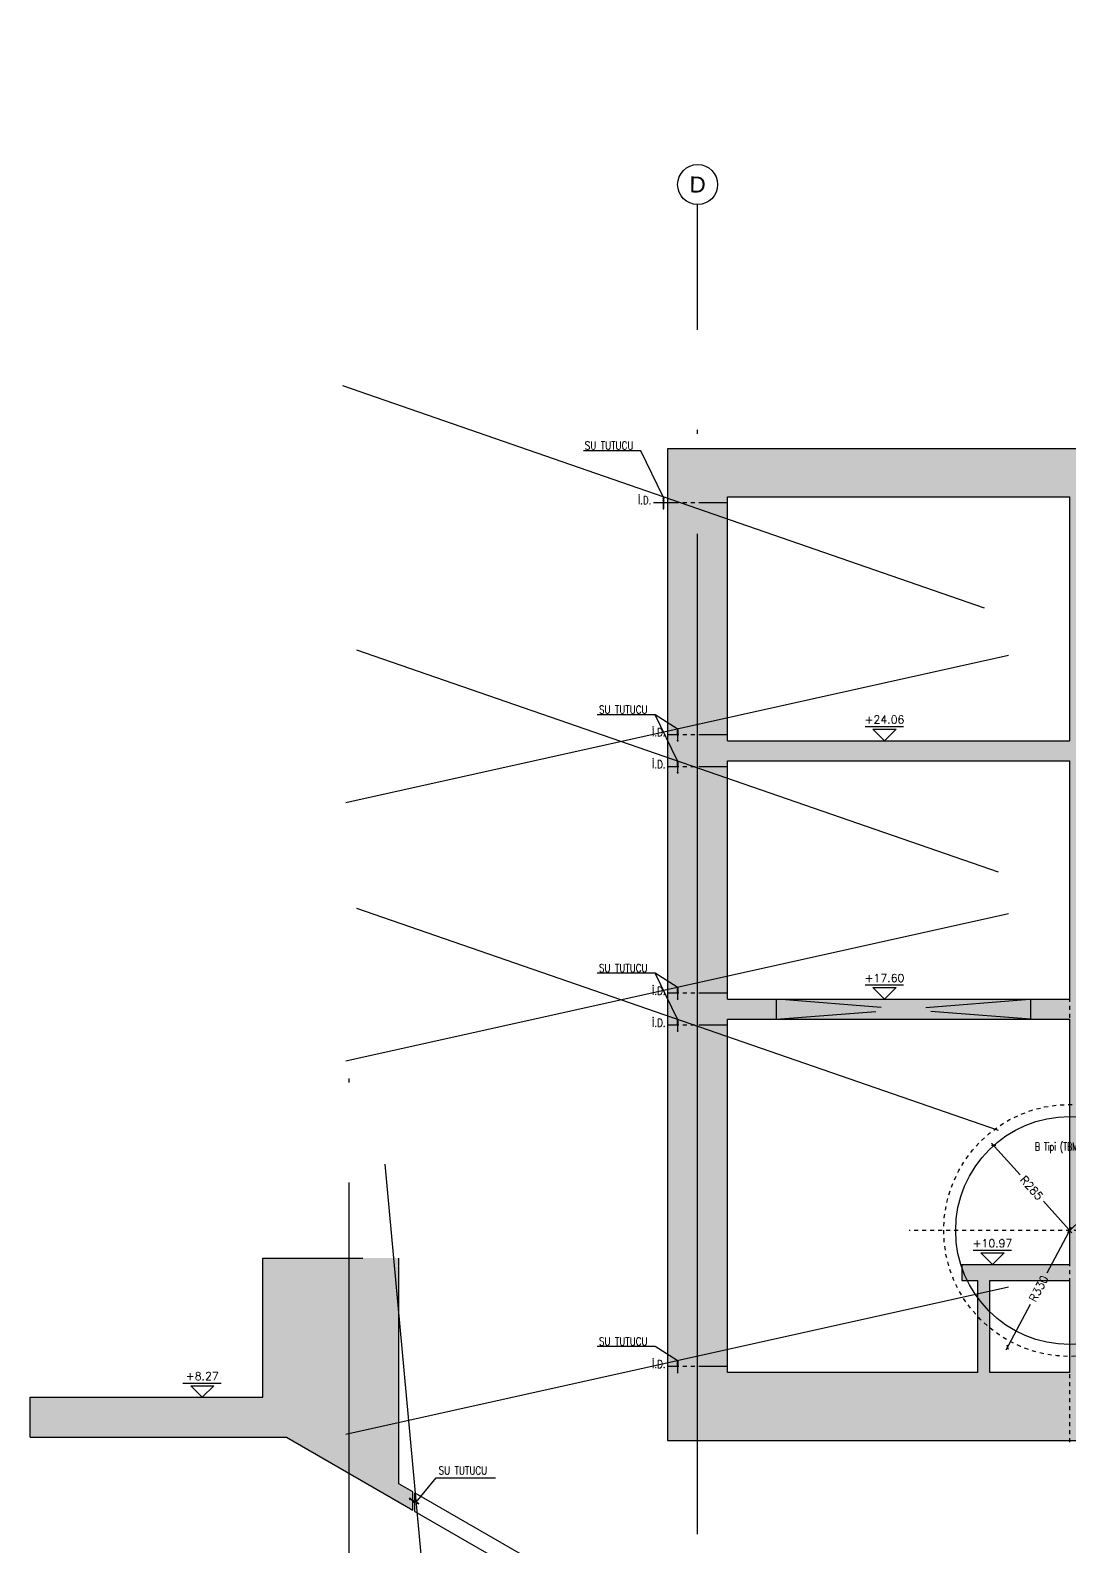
# Model space of a CAD drawing. Header units: millimetres. Extents: x 400382 to 401276, y 4543898 to 4544126.
# Drawn here: x 401220.74 to 401246.72, y 4543971.41 to 4544009.31 of the extents above; entities that cross this region are included whole.
import ezdxf
from ezdxf.enums import TextEntityAlignment as Align

# ---------------------------------------------------------------- set-up
doc = ezdxf.new("R2010")
doc.units = ezdxf.units.MM
for name, pattern in [('ACAD_ISO05W100', [33, 24, -3, 0, -3, 0, -3]), ('AKS', [3, 2.5, -0.25, 0, -0.25]), ('CIZGI', [0.4, 0.25, -0.15]), ('CONTINU', [0]), ('HIDDEN', [0.375, 0.25, -0.125]), ('UUC-ST-KAL-I05-101-U-000$0$ACAD_ISO05W100', [33, 24, -3, 0, -3, 0, -3])]:
    doc.linetypes.add(name, pattern=pattern)
for name, color, linetype in [('aks prota', 2, 'AKS'), ('caks prota', 4, 'Continuous'), ('görünüş prota', 4, 'Continuous'), ('inşaat derzi prota', 11, 'Continuous'), ('kesik prota', 2, 'CIZGI'), ('kesit prota', 1, 'Continuous'), ('kesit tarama prota', 252, 'Continuous'), ('kolon tarama prota', 252, 'Continuous'), ('kot prota', 4, 'Continuous'), ('lkolon prota', 4, 'Continuous'), ('merdiven prota', 2, 'Continuous'), ('not prota', 2, 'Continuous'), ('not yazısı prota', 6, 'Continuous'), ('not çizgisi prota', 4, 'Continuous'), ('PRT-CST-rc_level', 6, 'Continuous'), ('PRT-CST-rc_levermark', 4, 'Continuous'), ('st_s_su tutucu', 2, 'Continuous'), ('st_s_ölçü', 4, 'Continuous'), ('taks prota', 7, 'Continuous'), ('UUC-ST-KAL-I05-101-U-000$0$st_s_su tutucu', 2, 'Continuous')]:
    doc.layers.add(name, color=color, linetype=linetype)
doc.styles.add('OLCU', font='romanstw.shx')
doc.styles.get("Standard").update_dxf_attribs({"font": 'Arial.ttf'})
doc.styles.add('TAKS', font='Arial Unicode.ttf')
doc.styles.add('TEXT250', font='romanstw.shx', dxfattribs={"width": 0.8, "height": 25})
doc.styles.add('TSIMPLEX', font='romanstw.shx')
doc.dimstyles.new('1-100', dxfattribs={"dimscale": 0.5, "dimtxt": 2, "dimasz": 7.5, "dimexe": 3, "dimexo": 5, "dimgap": 5, "dimtad": 3, "dimdec": 1, "dimlfac": 2, "dimzin": 9, "dimdsep": 46, "dimtxsty": 'Standard', "dimblk": 'OBLIQUE', "dimcen": 0.09, "dimclrd": 3, "dimclre": 3, "dimclrt": 1, "dimadec": 3, "dimazin": 0, "dimtfac": 1, "dimtdec": 1, "dimtofl": 0, "dimtmove": 0, "dimatfit": 3, "dimfxl": 4, "dimtolj": 1, "dimtzin": 0, "dimarcsym": 0})
doc.dimstyles.new('1-50', dxfattribs={"dimtxt": 10, "dimasz": 4, "dimexe": 4, "dimexo": 8, "dimgap": 4, "dimtad": 1, "dimdec": 1, "dimrnd": 0.05, "dimzin": 9, "dimdsep": 46, "dimtxsty": 'OLCU', "dimblk1": 'OBLIQUE', "dimblk2": 'OBLIQUE', "dimsah": 1, "dimcen": 2, "dimdle": 4, "dimclrd": 4, "dimclre": 4, "dimclrt": 3, "dimadec": 1, "dimazin": 0, "dimtfac": 1, "dimtdec": 1, "dimtix": 1, "dimtmove": 2, "dimatfit": 3, "dimldrblk": 'OBLIQUE', "dimfxl": 1, "dimtvp": 1, "dimtolj": 1, "dimtzin": 1, "dimarcsym": 0})

# ---------------------------------------------------------------- blocks, each defined once
blk = doc.blocks.new('KOTK5')
at = {"layer": 'PRT-CST-rc_levermark'}
blk.add_line((216.6666666667443, 160), (-213.3333333332557, 160), dxfattribs=at)
blk.add_lwpolyline([(130, 130), (-130, 130), (0, 0)], close=True, dxfattribs=at)
at = {"layer": 'PRT-CST-rc_level', "style": 'OLCU'}
blk.add_attdef('000.00', text='', height=90, dxfattribs=at).set_placement((0, 193.1381784435362), align=Align.CENTER)
blk = doc.blocks.new('_Oblique')
at = {"layer": 'st_s_ölçü', "lineweight": -2}
blk.add_line((-0.5, -0.5), (0.5, 0.5), dxfattribs=at)
blk = doc.blocks.new('*D49')
at = {"layer": 'Defpoints', "color": 0, "transparency": 16777216}
for p in [(-455.7768124120485, 109.5869111729116), (-265.7931828767396, -102.8541877429707)]:
    blk.add_point(p, dxfattribs=at)
at = {"layer": 'st_s_ölçü', "color": 4, "lineweight": -2, "transparency": 16777216}
for p, q in [((-461.1096862235661, 115.5501700898487), (-389.9253438287682, 35.95131222538865)), ((-260.4603090652221, -108.8174466599078), (-331.6446514600408, -29.21858879542449))]:
    blk.add_line(p, q, dxfattribs=at)
at = {"layer": 'st_s_ölçü', "color": 4, "lineweight": -2, "transparency": 16777216, "xscale": 8, "yscale": 8, "zscale": 8, "rotation": 131.8058995973175}
blk.add_blockref('_Oblique', (-455.7768124120485, 109.5869111729116), dxfattribs=at)
at = {"layer": 'st_s_ölçü', "color": 3, "transparency": 16777216, "insert": (-360.7849976444195, 3.366361714968633), "char_height": 20, "attachment_point": 5, "rotation": 311.8058995973175, "style": 'OLCU'}
blk.add_mtext('\\A1;R285', dxfattribs=at)
blk = doc.blocks.new('*D50')
at = {"layer": 'Defpoints', "color": 0, "transparency": 16777216}
for p in [(-36.3406229420434, 112.9617587007597), (-265.7931828767178, -102.8541877429798)]:
    blk.add_point(p, dxfattribs=at)
at = {"layer": 'st_s_ölçü', "color": 4, "lineweight": -2, "transparency": 16777216}
for p, q in [((-30.51325634052741, 118.4427986104425), (-120.6119750752906, 33.69874405447169)), ((-271.6205494782338, -108.3352276526625), (-181.5218307435179, -23.5911730967362))]:
    blk.add_line(p, q, dxfattribs=at)
at = {"layer": 'st_s_ölçü', "color": 4, "lineweight": -2, "transparency": 16777216, "xscale": 8, "yscale": 8, "zscale": 8, "rotation": 43.24583088137385}
blk.add_blockref('_Oblique', (-36.3406229420434, 112.9617587007597), dxfattribs=at)
at = {"layer": 'st_s_ölçü', "color": 3, "transparency": 16777216, "insert": (-151.0669029094242, 5.053785478889026), "char_height": 20, "attachment_point": 5, "rotation": 43.24583088137385, "style": 'OLCU'}
blk.add_mtext('\\A1;R315', dxfattribs=at)
blk = doc.blocks.new('*D51')
at = {"layer": 'Defpoints', "color": 0, "transparency": 16777216}
for p in [(-265.7931828767105, -102.8541877429579), (-421.0483857594118, -394.0514095323542)]:
    blk.add_point(p, dxfattribs=at)
at = {"layer": 'lkolon prota', "color": 4, "lineweight": -2, "transparency": 16777216}
for p, q in [((-262.0294203825846, -95.79486115412448), (-322.8545106894434, -209.8786212058137)), ((-424.8121482535377, -401.1107361211878), (-363.9870579466764, -287.0269760694938))]:
    blk.add_line(p, q, dxfattribs=at)
at = {"layer": 'lkolon prota', "color": 4, "lineweight": -2, "transparency": 16777216, "xscale": 8, "yscale": 8, "zscale": 8, "rotation": 241.9351701811658}
blk.add_blockref('_Oblique', (-421.0483857594118, -394.0514095323542), dxfattribs=at)
at = {"layer": 'lkolon prota', "color": 3, "transparency": 16777216, "insert": (-343.420784318052, -248.4527986376579), "char_height": 20, "attachment_point": 5, "rotation": 61.935170181165795, "style": 'OLCU'}
blk.add_mtext('\\A1;R330', dxfattribs=at)
blk = doc.blocks.new('D')
at = {"layer": 'st_s_su tutucu', "linetype": 'CONTINU', "ltscale": 0.2}
for p, q in [((-39987.83090962706, 52508.18991963421), (-39992.63090966878, 52508.18991966914)), ((-39992.63090966878, 52508.18991966914), (-39992.63090980848, 52507.38991968935)), ((-39992.63090980848, 52507.38991968935), (-39990.63090962501, 52506.05655179494)), ((-39990.63090992199, 52478.65671955824), (-39991.93117670823, 52478.6567195757)), ((-39991.93117670823, 52478.6567195757), (-39991.93117659182, 52477.72311959402)), ((-39991.93117659182, 52477.72311959402), (-39990.63090987367, 52477.72311951835)), ((-39990.6309096902, 52498.50671976196), (-39991.53117650332, 52498.50671977942)), ((-39991.53117650332, 52498.50671977942), (-39991.53117639622, 52497.87311976865)), ((-39991.53117639622, 52497.87311976865), (-39990.63090970417, 52497.87311978029)), ((-39990.63090980196, 52488.50671968629), (-39991.53117661508, 52488.50671963972)), ((-39991.53117661508, 52488.50671963972), (-39991.53117662905, 52487.87311965806)), ((-39991.53117662905, 52487.87311965806), (-39990.630909937, 52487.87311964059)), ((-39991.53117661508, 52467.87311965223), (-39991.53117662905, 52468.5067196339)), ((-39991.53117662905, 52468.5067196339), (-39990.630909937, 52468.50671965136)), ((-39990.63090980196, 52467.87311960567), (-39991.53117661508, 52467.87311965223)), ((-39991.53117650332, 52457.87311951254), (-39991.53117639622, 52458.50671952331)), ((-39991.53117639622, 52458.50671952331), (-39990.63090970417, 52458.50671951166)), ((-39990.6309096902, 52457.87311953), (-39991.53117650332, 52457.87311951254)), ((-39990.63090962501, 52506.05655179494), (-39990.6309096902, 52498.50671976196)), ((-39990.63090970417, 52497.87311978029), (-39990.63090980196, 52488.50671968629)), ((-39990.630909937, 52487.87311964059), (-39990.63090992199, 52478.65671955824)), ((-39990.630909937, 52468.50671965136), (-39990.63090992199, 52477.72311973372)), ((-39990.63090970417, 52458.50671951166), (-39990.63090980196, 52467.87311960567)), ((-39990.63090962501, 52450.32328749701), (-39990.6309096902, 52457.87311953)), ((-39989.83090974534, 52506.05655187643), (-39987.83090964103, 52507.38991968935)), ((-39989.83090955907, 52498.50671965136), (-39989.83090974534, 52506.05655187643)), ((-39988.9306429881, 52498.50671966883), (-39989.83090955907, 52498.50671965136)), ((-39989.83090992229, 52488.50671961062), (-39989.83090981984, 52497.87311973373)), ((-39989.83090981984, 52497.87311973373), (-39988.93064300207, 52497.87311962313)), ((-39988.93064335132, 52488.50671965136), (-39989.83090992229, 52488.50671961062)), ((-39989.83091007002, 52478.65671960481), (-39989.8309099316, 52487.87311978029)), ((-39989.8309099316, 52487.87311978029), (-39988.93064311383, 52487.87311964059)), ((-39988.53064343977, 52478.65671965137), (-39989.83091007002, 52478.65671960481)), ((-39989.83090998934, 52477.72311965805), (-39988.53064344908, 52477.72311964058)), ((-39989.83091007002, 52477.72311968715), (-39989.8309099316, 52468.50671951166)), ((-39989.8309099316, 52468.50671951166), (-39988.93064311383, 52468.50671965136)), ((-39988.93064335132, 52467.87311964059), (-39989.83090992229, 52467.87311968134)), ((-39989.83090992229, 52467.87311968134), (-39989.83090981984, 52458.50671955823)), ((-39989.83090981984, 52458.50671955823), (-39988.93064300207, 52458.50671966883)), ((-39988.9306429881, 52457.87311962313), (-39989.83090955907, 52457.87311964059)), ((-39989.83090955907, 52457.87311964059), (-39989.83090974534, 52450.32328741552)), ((-39988.93064300207, 52497.87311962313), (-39988.9306429881, 52498.50671966883)), ((-39988.93064311383, 52487.87311964059), (-39988.93064335132, 52488.50671965136)), ((-39988.93064311383, 52468.50671965136), (-39988.93064335132, 52467.87311964059)), ((-39988.93064300207, 52458.50671966883), (-39988.9306429881, 52457.87311962313)), ((-39988.53064344908, 52477.72311964058), (-39988.53064343977, 52478.65671965137)), ((-39987.83090964103, 52507.38991968935), (-39987.83090962706, 52508.18991963421)), ((-39992.63090980848, 52448.98991960261), (-39990.63090962501, 52450.32328749701)), ((-39992.63090966878, 52448.18991962282), (-39992.63090980848, 52448.98991960261)), ((-39987.83090962706, 52448.18991965774), (-39992.63090966878, 52448.18991962282)), ((-39989.83090974534, 52450.32328741552), (-39987.83090964103, 52448.98991960261)), ((-39987.83090964103, 52448.98991960261), (-39987.83090962706, 52448.18991965774))]:
    blk.add_line(p, q, dxfattribs=at)
blk = doc.blocks.new('A$C127942D9')
at = {"layer": 'aks prota', "ltscale": 2}
blk.add_line((-265.7931828767323, -631.6843460802356), (-265.7931828767178, 559.6811305509054), dxfattribs=at)
at = {"layer": 'aks prota'}
blk.add_line((135.1872869510917, -102.8541877429761), (-666.7736527046291, -102.8541877429725), dxfattribs=at)
at = {"layer": 'görünüş prota', "color": 6, "linetype": 'CIZGI', "ltscale": 2}
blk.add_circle((-265.7931828767323, -102.8541877429652), 315, dxfattribs=at)
at = {"layer": 'görünüş prota', "color": 6}
blk.add_circle((-265.7931828767105, -102.8541877429798), 285, dxfattribs=at)
at = {"layer": 'not prota', "style": 'TEXT250', "width": 0.7}
blk.add_text('B Tipi (TBM) Tünel', height=20, dxfattribs=at).set_placement((-265.7931828766596, 106.8190974679765), align=Align.MIDDLE_CENTER)
at = {"layer": 'lkolon prota'}
dim = blk.add_radius_dim(center=(-265.7931828767105, -102.8541877429579), mpoint=(-421.0483857594118, -394.0514095323542), dimstyle='1-100', dxfattribs=at)
dim.commit()
dim.dimension.update_dxf_attribs({"geometry": '*D51', "text_midpoint": (-343.420784318052, -248.4527986376579), "dimtype": 132})
at = {"layer": 'st_s_ölçü'}
for center, mpoint, picture, middle in [((-265.7931828767396, -102.8541877429707), (-455.7768124120485, 109.5869111729116), '*D49', (-360.7849976444195, 3.366361714968633)), ((-265.7931828767178, -102.8541877429798), (-36.3406229420434, 112.9617587007597), '*D50', (-151.0669029094242, 5.053785478889026))]:
    dim = blk.add_radius_dim(center=center, mpoint=mpoint, dimstyle='1-100', dxfattribs=at)
    dim.commit()
    dim.dimension.update_dxf_attribs({"geometry": picture, "text_midpoint": middle, "dimtype": 132})

msp = doc.modelspace()

# ---------------------------------------------------------------- hatches: boundary and pattern name
at = {"layer": 'kesit tarama prota'}
h = msp.add_hatch(color=256, dxfattribs=at)
h.dxf.hatch_style = 1
h.paths.add_polyline_path([(401264.5689249772, 4543974.061304672), (401264.5689249772, 4543998.851304672), (401263.3689249771, 4543998.851304672), (401263.3689249771, 4544000.761304672), (401263.0689249772, 4544000.761304672), (401263.0689249772, 4543985.091304671), (401254.5189249772, 4543985.091304671), (401254.5189249772, 4543991.051304671), (401259.0189242564, 4543991.051304671), (401259.0189242564, 4543991.551304671), (401254.5189249772, 4543991.551304671), (401254.5189249772, 4543997.651304672), (401259.0189249772, 4543997.651304672), (401259.0189249772, 4544000.761304672), (401258.7189250205, 4544000.761304672), (401258.7189250205, 4543998.851304672), (401253.5189249772, 4543998.851304672), (401253.5189249772, 4543999.381304671), (401251.5369984054, 4543999.381304671), (401250.6017042878, 4543998.851304672), (401236.6689249771, 4543998.851304672), (401236.6689249771, 4543974.061304672)])
h.paths.add_polyline_path([(401249.3845941454, 4543975.761304672), (401251.1316529689, 4543976.751304671), (401253.2189249772, 4543976.751304671), (401253.2189249772, 4543976.951304671), (401250.7789249772, 4543976.951304671), (401250.7789249772, 4543976.781304671), (401250.4789249772, 4543976.781304671), (401250.4789249772, 4543976.611304672), (401250.1789249771, 4543976.611304672), (401250.1789249771, 4543976.441304672), (401249.8789249772, 4543976.441304672), (401249.8789249772, 4543976.271304672), (401249.5789249772, 4543976.271304672), (401249.5789249772, 4543976.101304672), (401249.2789249772, 4543976.101304672), (401249.2789249772, 4543975.931304672), (401248.9789249772, 4543975.931304672), (401248.9789249772, 4543975.761304672), (401247.2189249772, 4543975.761304672), (401247.2189249772, 4543978.281304671), (401248.731652969, 4543978.281304671), (401251.731652969, 4543979.981304672), (401253.2189249772, 4543979.981304672), (401253.2189249772, 4543980.181304672), (401251.3789249772, 4543980.181304672), (401251.3789249772, 4543980.011304672), (401251.0789249772, 4543980.011304672), (401251.0789249772, 4543979.841304671), (401250.7789249772, 4543979.841304671), (401250.7789249772, 4543979.671304671), (401250.4789249772, 4543979.671304671), (401250.4789249772, 4543979.501304671), (401250.1789249771, 4543979.501304671), (401250.1789249771, 4543979.331304671), (401249.8789249772, 4543979.331304671), (401249.8789249772, 4543979.161304671), (401249.5789249772, 4543979.161304671), (401249.5789249772, 4543978.991304671), (401249.2789249772, 4543978.991304671), (401249.2789249772, 4543978.821304671), (401248.9789249772, 4543978.821304671), (401248.9789249772, 4543978.651304672), (401248.6789249771, 4543978.651304672), (401248.6789249771, 4543978.481304672), (401247.2189249772, 4543978.481304672), (401247.2189249772, 4543981.511304672), (401248.731652969, 4543981.511304672), (401251.731652969, 4543983.211304671), (401253.2189249772, 4543983.211304671), (401253.2189249772, 4543983.411304671), (401251.3789249772, 4543983.411304671), (401251.3789249772, 4543983.241304671), (401251.0789249772, 4543983.241304671), (401251.0789249772, 4543983.071304671), (401250.7789249772, 4543983.071304671), (401250.7789249772, 4543982.901304672), (401250.4789249772, 4543982.901304672), (401250.4789249772, 4543982.731304672), (401250.1789249771, 4543982.731304672), (401250.1789249771, 4543982.561304672), (401249.8789249772, 4543982.561304672), (401249.8789249772, 4543982.391304672), (401249.5789249772, 4543982.391304672), (401249.5789249772, 4543982.221304672), (401249.2789249772, 4543982.221304672), (401249.2789249772, 4543982.051304671), (401248.9789249772, 4543982.051304671), (401248.9789249772, 4543981.881304671), (401248.6789249771, 4543981.881304671), (401248.6789249771, 4543981.711304671), (401247.2189249772, 4543981.711304671), (401247.2189249772, 4543984.891304672), (401248.6963588512, 4543984.891304672), (401251.731652969, 4543986.611304672), (401253.2189249772, 4543986.611304672), (401253.2189249772, 4543986.811304672), (401251.3789249772, 4543986.811304672), (401251.3789249772, 4543986.641304672), (401251.0789249772, 4543986.641304672), (401251.0789249772, 4543986.471304672), (401250.7789249772, 4543986.471304672), (401250.7789249772, 4543986.301304671), (401250.4789249772, 4543986.301304671), (401250.4789249772, 4543986.131304671), (401250.1789249771, 4543986.131304671), (401250.1789249771, 4543985.961304671), (401249.8789249772, 4543985.961304671), (401249.8789249772, 4543985.791304671), (401249.5789249772, 4543985.791304671), (401249.5789249772, 4543985.621304671), (401249.2789249772, 4543985.621304671), (401249.2789249772, 4543985.451304671), (401248.9789249772, 4543985.451304671), (401248.9789249772, 4543985.281304671), (401248.6789249771, 4543985.281304671), (401248.6789249771, 4543985.091304671), (401247.2189249772, 4543985.091304671), (401247.2189249772, 4543988.141304672), (401248.731652969, 4543988.141304672), (401251.731652969, 4543989.841304671), (401253.2189249772, 4543989.841304671), (401253.2189249772, 4543990.041304671), (401251.3789249772, 4543990.041304671), (401251.3789249772, 4543989.871304671), (401251.0789249772, 4543989.871304671), (401251.0789249772, 4543989.701304671), (401250.7789249772, 4543989.701304671), (401250.7789249772, 4543989.531304671), (401250.4789249772, 4543989.531304671), (401250.4789249772, 4543989.361304672), (401250.1789249771, 4543989.361304672), (401250.1789249771, 4543989.191304672), (401249.8789249772, 4543989.191304672), (401249.8789249772, 4543989.021304672), (401249.5789249772, 4543989.021304672), (401249.5789249772, 4543988.851304672), (401249.2789249772, 4543988.851304672), (401249.2789249772, 4543988.681304672), (401248.9789249772, 4543988.681304672), (401248.9789249772, 4543988.511304672), (401248.6789249771, 4543988.511304672), (401248.6789249771, 4543988.341304671), (401247.2189249772, 4543988.341304671), (401247.2189249772, 4543991.351304672), (401248.6963588513, 4543991.351304672), (401251.731652969, 4543993.071304671), (401253.2189249772, 4543993.071304671), (401253.2189249772, 4543993.271304672), (401251.3789249772, 4543993.271304672), (401251.3789249772, 4543993.101304672), (401251.0789249772, 4543993.101304672), (401251.0789249772, 4543992.931304672), (401250.7789249772, 4543992.931304672), (401250.7789249772, 4543992.761304672), (401250.4789249772, 4543992.761304672), (401250.4789249772, 4543992.591304671), (401250.1789249771, 4543992.591304671), (401250.1789249771, 4543992.421304671), (401249.8789249772, 4543992.421304671), (401249.8789249772, 4543992.251304671), (401249.5789249772, 4543992.251304671), (401249.5789249772, 4543992.081304671), (401249.2789249772, 4543992.081304671), (401249.2789249772, 4543991.911304671), (401248.9789249772, 4543991.911304671), (401248.9789249772, 4543991.741304671), (401248.6789249771, 4543991.741304671), (401248.6789249771, 4543991.551304671), (401247.2189249772, 4543991.551304671), (401247.2189249772, 4543994.601304672), (401248.731652969, 4543994.601304672), (401251.731652969, 4543996.301304671), (401254.0189249772, 4543996.301304671), (401254.0189249772, 4543996.501304671), (401251.3789249772, 4543996.501304671), (401251.3789249772, 4543996.331304671), (401251.0789249772, 4543996.331304671), (401251.0789249772, 4543996.161304671), (401250.7789249772, 4543996.161304671), (401250.7789249772, 4543995.991304671), (401250.4789249772, 4543995.991304671), (401250.4789249772, 4543995.821304671), (401250.1789249771, 4543995.821304671), (401250.1789249771, 4543995.651304672), (401249.8789249772, 4543995.651304672), (401249.8789249772, 4543995.481304672), (401249.5789249772, 4543995.481304672), (401249.5789249772, 4543995.311304672), (401249.2789249772, 4543995.311304672), (401249.2789249772, 4543995.141304672), (401248.9789249772, 4543995.141304672), (401248.9789249772, 4543994.971304672), (401248.6789249771, 4543994.971304672), (401248.6789249771, 4543994.801304671), (401247.2189249772, 4543994.801304671), (401247.2189249772, 4543997.651304672), (401249.0925609813, 4543997.651304672), (401251.6160903931, 4543999.081304671), (401253.0189249772, 4543999.081304671), (401253.0189249772, 4543997.651304672), (401254.0189249772, 4543997.651304672), (401254.0189249772, 4543975.761304672)], flags=16)
h.paths.add_polyline_path([(401254.5189249772, 4543975.761304672), (401254.5189249772, 4543978.061304672), (401256.5189249772, 4543978.061304672), (401256.5189249772, 4543975.761304672)], flags=16)
h.paths.add_polyline_path([(401256.8189249772, 4543975.761304672), (401256.8189249772, 4543978.061304672), (401257.2189249772, 4543978.061304672), (401257.2189249772, 4543978.461304671), (401254.5189249772, 4543978.461304671), (401254.5189249772, 4543984.591304671), (401263.0689249772, 4543984.591304671), (401263.0689249772, 4543975.761304672)], flags=16)
h.paths.add_polyline_path([(401246.7189249772, 4543975.761304672), (401244.7189249772, 4543975.761304672), (401244.7189249772, 4543978.061304672), (401246.7189249772, 4543978.061304672)], flags=16)
h.paths.add_polyline_path([(401246.7189249772, 4543978.461304671), (401244.0189249772, 4543978.461304671), (401244.0189249772, 4543978.061304672), (401244.4189249771, 4543978.061304672), (401244.4189249771, 4543975.761304672), (401238.1689249771, 4543975.761304672), (401238.1689249771, 4543984.591304671), (401246.7189249772, 4543984.591304671)], flags=16)
h.paths.add_polyline_path([(401246.7189249772, 4543985.091304671), (401238.1689249771, 4543985.091304671), (401238.1689249771, 4543991.051304671), (401246.7189249772, 4543991.051304671)], flags=16)
h.paths.add_polyline_path([(401246.7189249772, 4543991.551304671), (401238.1689249771, 4543991.551304671), (401238.1689249771, 4543997.651304672), (401246.7189249772, 4543997.651304672)], flags=16)
h = msp.add_hatch(color=256, dxfattribs=at)
h.dxf.hatch_style = 1
h.paths.add_polyline_path([(401226.5487322812, 4543975.143149267), (401220.7369443548, 4543975.143149267), (401220.7369443548, 4543974.143149267), (401227.1387706923, 4543974.143149267), (401230.2977456166, 4543972.319314244), (401230.2977456166, 4543972.78119446), (401229.9513354552, 4543972.98119446), (401229.9513354552, 4543978.621558337), (401226.5487322812, 4543978.621558337)])

# ---------------------------------------------------------------- linework, layer by layer
at = {"layer": 'aks prota', "ltscale": 10}
for p, q in [((401237.4189614835, 4543971.722481618), (401237.4189614835, 4544004.95297859)), ((401228.7091177596, 4543955.513110127), (401228.7091177596, 4543984.226615172))]:
    msp.add_line(p, q, dxfattribs=at)
at = {"layer": 'caks prota', "ltscale": 0.05}
msp.add_circle((401237.4189249771, 4544005.45297859), 0.5, dxfattribs=at)
at = {"layer": 'inşaat derzi prota', "linetype": 'ACAD_ISO05W100', "ltscale": 0.03}
for points in [[(401238.1689248835, 4543997.501304671), (401236.3148230109, 4543997.501304671)], [(401238.1689251222, 4543991.701304671), (401236.6689251222, 4543991.701304671)], [(401238.1689251222, 4543990.901304671), (401236.6689251222, 4543990.901304671)], [(401238.1689251222, 4543985.24130467), (401236.6689251222, 4543985.241304671)], [(401238.1689251222, 4543984.441304671), (401236.6689251222, 4543984.441304671)], [(401238.1689251222, 4543975.911304671), (401236.6689251222, 4543975.911304671)]]:
    msp.add_lwpolyline(points, dxfattribs=at)
at = {"layer": 'kesik prota', "ltscale": 10}
msp.add_line((401220.7369443548, 4543974.143149267), (401220.7369443548, 4543975.143149267), dxfattribs=at)
msp.add_lwpolyline([(401226.5487322812, 4543978.621558337), (401229.9513354552, 4543978.621558337)], dxfattribs=at)
at = {"layer": 'kesit prota', "color": 1}
for p, q in [((401238.1689249771, 4543991.551304671), (401238.1689249771, 4543997.651304672)), ((401238.1689249771, 4543997.651304672), (401246.7189249772, 4543997.651304672)), ((401246.7189249772, 4543991.551304671), (401246.7189249772, 4543997.651304672)), ((401238.1689249771, 4543991.551304671), (401246.7189249772, 4543991.551304671)), ((401238.1689249771, 4543985.091304671), (401238.1689249771, 4543991.051304671)), ((401238.1689249771, 4543991.051304671), (401246.7189249772, 4543991.051304671)), ((401246.7189249772, 4543985.091304671), (401246.7189249772, 4543991.051304671)), ((401238.1689249771, 4543985.091304671), (401246.7189249772, 4543985.091304671)), ((401238.1689249771, 4543975.761304672), (401238.1689249771, 4543984.591304671)), ((401238.1689249771, 4543984.591304671), (401246.7189249772, 4543984.591304671)), ((401246.7189249772, 4543978.461304671), (401246.7189249772, 4543984.591304671)), ((401229.9513354552, 4543972.98119446), (401229.9513354552, 4543978.621558337)), ((401244.0189249772, 4543978.461304671), (401246.7189249772, 4543978.461304671)), ((401244.0189249772, 4543978.461304671), (401244.0189249772, 4543978.061304672)), ((401244.0189249772, 4543978.061304672), (401244.4189249771, 4543978.061304672)), ((401244.4189249771, 4543975.761304672), (401244.4189249771, 4543978.061304672)), ((401244.7189249772, 4543978.061304672), (401246.7189249772, 4543978.061304672)), ((401244.7189249772, 4543975.761304672), (401244.7189249772, 4543978.061304672)), ((401246.7189249772, 4543975.761304672), (401246.7189249772, 4543978.061304672)), ((401244.4189249771, 4543975.761304672), (401238.1689249771, 4543975.761304672)), ((401246.7189249772, 4543975.761304672), (401244.7189249772, 4543975.761304672))]:
    msp.add_line(p, q, dxfattribs=at)
for points in [[(401254.5189249772, 4543991.551304671), (401254.5189249772, 4543997.651304672), (401259.0189249772, 4543997.651304672), (401259.0189249772, 4544000.761304672), (401258.7189250205, 4544000.761304672), (401258.7189250205, 4543998.851304672), (401253.5189249772, 4543998.851304672), (401253.5189249772, 4543999.381304671), (401251.5369984054, 4543999.381304671), (401250.6017042878, 4543998.851304672), (401236.6689249771, 4543998.851304672), (401236.6689249771, 4543974.061304672), (401264.5689249772, 4543974.061304672), (401264.5689249772, 4543998.851304672), (401263.3689249771, 4543998.851304672), (401263.3689249771, 4544000.761304672)], [(401220.7369443548, 4543975.143149267), (401226.5487322812, 4543975.143149267), (401226.5487322812, 4543978.621558337)], [(401220.7369443548, 4543974.143149267), (401227.1387706923, 4543974.143149267), (401230.2977456166, 4543972.319314244), (401230.2977456166, 4543972.78119446), (401229.9513354552, 4543972.98119446)]]:
    msp.add_lwpolyline(points, dxfattribs=at)
at = {"layer": 'kolon tarama prota'}
msp.add_line((401230.3477447368, 4543972.290444913), (401230.3477447368, 4543972.752327454), dxfattribs=at)
for points in [[(401230.3477447368, 4543972.752327454), (401233.2207766543, 4543971.093581703)], [(401230.3477447368, 4543972.290444913), (401233.2207766543, 4543970.63168231)]]:
    msp.add_lwpolyline(points, dxfattribs=at)
at = {"layer": 'merdiven prota', "linetype": 'HIDDEN', "ltscale": 10}
msp.add_lwpolyline([(401245.7433051163, 4543985.091304671), (401245.7433051163, 4543984.591304671), (401239.3833839261, 4543985.091304671), (401239.3833839261, 4543984.591304671), (401245.7433051163, 4543985.091304671)], dxfattribs=at)
at = {"layer": 'UUC-ST-KAL-I05-101-U-000$0$st_s_su tutucu', "linetype": 'UUC-ST-KAL-I05-101-U-000$0$ACAD_ISO05W100', "ltscale": 0.05}
msp.add_lwpolyline([(401230.3357609703, 4543972.518606111, -0.5773502691895264), (401230.3331609635, 4543972.517105012), (401230.3028402569, 4543972.534610861, -0.5773502691896774), (401230.3028402718, 4543972.537613084), (401230.3233500014, 4543972.549454259, 0.5773502691898074), (401230.3233500142, 4543972.552456479), (401230.2836551904, 4543972.575374533), (401230.2865810809, 4543972.58044227), (401230.2830144502, 4543972.582501485), (401230.2800885615, 4543972.577433748), (401230.2517602906, 4543972.593789252), (401230.254686181, 4543972.598856989), (401230.2511195509, 4543972.600916206), (401230.248193662, 4543972.59584847), (401230.2302815852, 4543972.606190117), (401230.2292759075, 4543972.621781898), (401230.2247725874, 4543972.624381918), (401230.2091724665, 4543972.597361995), (401230.2136757865, 4543972.594761974), (401230.227681566, 4543972.601686797), (401230.2455936408, 4543972.591345149), (401230.242667751, 4543972.586277411), (401230.2462343813, 4543972.584218196), (401230.2491602706, 4543972.589285932), (401230.2774885413, 4543972.572930429), (401230.2745626519, 4543972.567862691), (401230.2781292816, 4543972.565803476), (401230.281055171, 4543972.570871213), (401230.3138166794, 4543972.551956152, -0.5773502691899163), (401230.313816666, 4543972.548953931), (401230.294173604, 4543972.537613121, 0.5773502691894145), (401230.294173591, 4543972.534610901), (401230.3374942634, 4543972.50959944, 0.5773502691898413), (401230.3400942703, 4543972.511100539), (401230.3400943707, 4543972.533782333, -0.5773502691890604), (401230.342694378, 4543972.535283433), (401230.3754558864, 4543972.516368371), (401230.3725299973, 4543972.511300636), (401230.3760966273, 4543972.50924142), (401230.3790225163, 4543972.514309155), (401230.4073507877, 4543972.497953652), (401230.404424898, 4543972.492885916), (401230.407991527, 4543972.4908267), (401230.4109174162, 4543972.495894435), (401230.4288294917, 4543972.485552788), (401230.4298351693, 4543972.469961007), (401230.43433849, 4543972.467360987), (401230.4499386102, 4543972.49438091), (401230.4454352901, 4543972.496980931), (401230.431429512, 4543972.490056109), (401230.4135174355, 4543972.500397756), (401230.4164433262, 4543972.505465494), (401230.4128766962, 4543972.507524709), (401230.4099508071, 4543972.502456972), (401230.381622536, 4543972.518812477), (401230.3845484251, 4543972.523880213), (401230.3809817953, 4543972.525939429), (401230.3780559062, 4543972.520871691), (401230.3383610828, 4543972.543789746, 0.5773502691892096), (401230.335761076, 4543972.542288646)], format="xyb", close=True, dxfattribs=at)

# ---------------------------------------------------------------- block references
at = {"layer": 'aks prota', "ltscale": 10, "xscale": 0.01, "yscale": 0.01, "zscale": 0.01}
msp.add_blockref('A$C127942D9', (401249.3768578866, 4543980.339846549), dxfattribs=at)
at = {"layer": 'kot prota', "linetype": 'CONTINU', "ltscale": 0.1}
ref = msp.add_blockref('KOTK5', (401242.0892853519, 4543991.551304671), dxfattribs=dict(at, xscale=-0.002222222222222222, yscale=0.002222222222222222, zscale=0.002222222222222222, rotation=359.9999999999036))
ref.add_attrib('000.00', '+24.06', dxfattribs={"layer": 'PRT-CST-rc_level', "height": 0.1999999999999999, "style": 'OLCU'}).set_placement((401242.0892853519, 4543991.980500624), align=Align.CENTER)
ref = msp.add_blockref('KOTK5', (401242.0892853519, 4543985.091304671), dxfattribs=dict(at, xscale=-0.002222222222222222, yscale=0.002222222222222222, zscale=0.002222222222222222, rotation=359.9999999999036))
ref.add_attrib('000.00', '+17.60', dxfattribs={"layer": 'PRT-CST-rc_level', "height": 0.1999999999999999, "style": 'OLCU'}).set_placement((401242.0892853519, 4543985.520500624), align=Align.CENTER)
ref = msp.add_blockref('KOTK5', (401244.7884574026, 4543978.461304671), dxfattribs=dict(at, xscale=-0.002222222222222222, yscale=0.002222222222222222, zscale=0.002222222222222222, rotation=359.9999999999036))
ref.add_attrib('000.00', '+10.97', dxfattribs={"layer": 'PRT-CST-rc_level', "height": 0.1999999999999999, "style": 'OLCU'}).set_placement((401244.7884574026, 4543978.890500624), align=Align.CENTER)
ref = msp.add_blockref('KOTK5', (401225.0347080674, 4543975.143149267), dxfattribs=dict(at, xscale=-0.002222222222222222, yscale=0.002222222222222222, zscale=0.002222222222222222, rotation=359.9999999999996))
ref.add_attrib('000.00', '+8.27', dxfattribs={"layer": 'PRT-CST-rc_level', "height": 0.1999999999999999, "style": 'OLCU'}).set_placement((401225.0347080674, 4543975.572345219), align=Align.CENTER)
at = {"layer": 'st_s_ölçü', "xscale": 0.004999999999999998, "yscale": 0.004999999999999998, "zscale": 0.004999999999999998, "rotation": 180}
for p in [(401036.6136684627, 4544259.89225427), (401036.967770574, 4544254.092254269), (401036.967770574, 4544253.292254269), (401036.967770574, 4544247.632254269), (401036.967770574, 4544246.832254269), (401036.967770574, 4544238.302254269)]:
    msp.add_blockref('D', p, dxfattribs=at)

# ---------------------------------------------------------------- texts
at = {"layer": 'not yazısı prota', "ltscale": 0.05, "style": 'TSIMPLEX', "width": 0.8}
for s, p in [('SU TUTUCU', (401234.5986965605, 4543998.828968965)), ('İ.D.', (401235.9275036718, 4543997.462690108)), ('SU TUTUCU', (401234.9527986718, 4543992.228968966)), ('İ.D.', (401236.2816057831, 4543991.662690108)), ('İ.D.', (401236.2816057831, 4543990.862690108)), ('SU TUTUCU', (401234.9527986718, 4543985.768968966)), ('İ.D.', (401236.2816057831, 4543985.202690108)), ('İ.D.', (401236.2816057831, 4543984.402690108)), ('SU TUTUCU', (401234.9527986718, 4543976.438968966)), ('İ.D.', (401236.2816057831, 4543975.872690108))]:
    msp.add_text(s, height=0.2, dxfattribs=at).set_placement(p)
msp.add_text('SU TUTUCU', height=0.2, rotation=359.9999989161077, dxfattribs=at).set_placement((401230.9439742211, 4543973.212901061))
at = {"layer": 'taks prota', "style": 'TAKS'}
msp.add_text('D', height=0.4, rotation=359.5051674871739, dxfattribs=at).set_placement((401237.4189249771, 4544005.45297859), align=Align.MIDDLE_CENTER)

# ---------------------------------------------------------------- leaders
at = {"layer": 'not çizgisi prota'}
for points in [[(401236.5592314646, 4543997.651487701), (401236.0006695958, 4543998.801241511), (401234.5622866151, 4543998.801241511)], [(401236.9133335759, 4543991.051487701), (401236.3547717071, 4543992.20124151), (401234.9163887264, 4543992.20124151)], [(401236.9062425367, 4543991.850317889), (401236.3547717071, 4543992.20124151), (401234.9043887259, 4543992.20124151)], [(401236.9133335759, 4543984.591487701), (401236.3547717071, 4543985.74124151), (401234.9163887264, 4543985.74124151)], [(401236.9062425367, 4543985.390317889), (401236.3547717071, 4543985.74124151), (401234.9043887259, 4543985.74124151)], [(401236.9062425367, 4543976.060317889), (401236.3547717071, 4543976.41124151), (401234.9043887259, 4543976.41124151)], [(401230.3786149705, 4543972.520525783), (401230.8828887227, 4543973.127790088), (401232.3679652142, 4543973.12803105)]]:
    msp.add_leader(points, dimstyle='1-50', override={"dimasz": 12, "dimgap": 4, "dimtad": 0}, dxfattribs=at)

doc.saveas('drawing.dxf')
